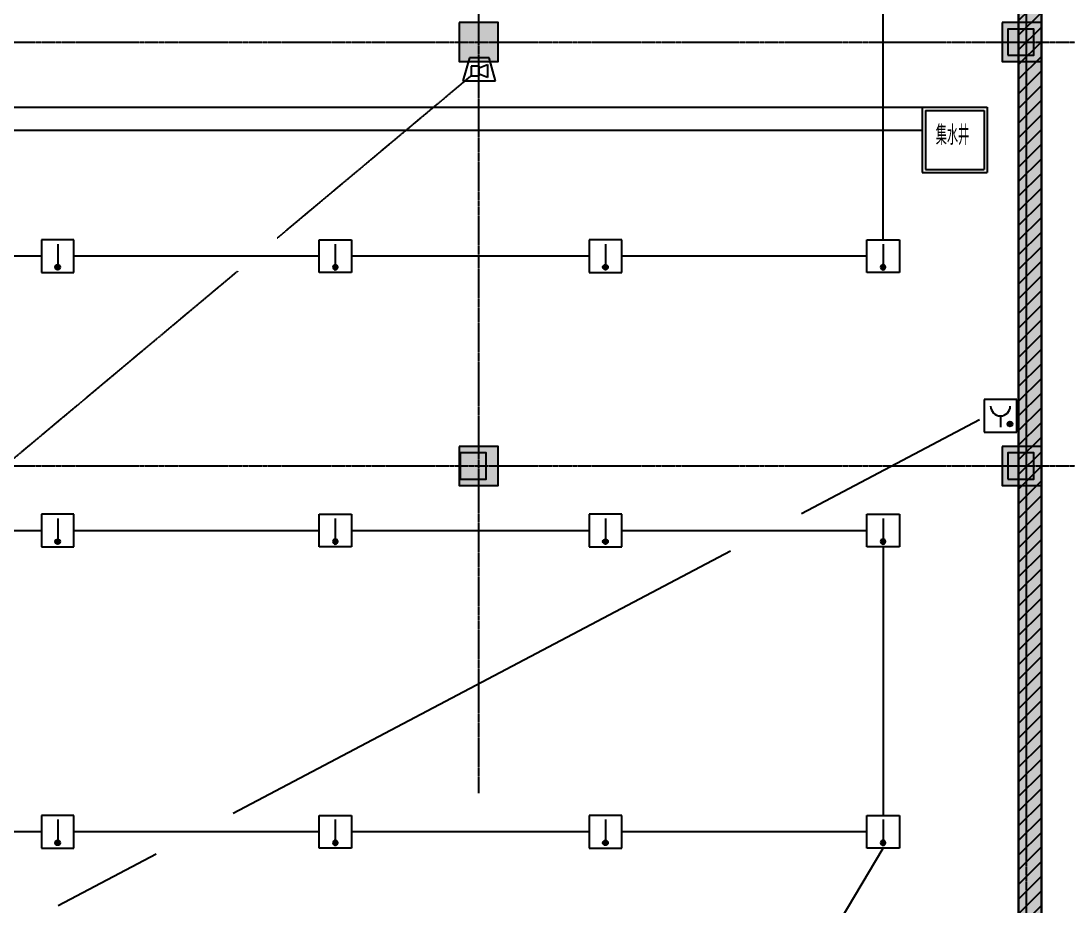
# Model space of a CAD drawing. Extents: x -170759 to 304867, y -311201 to 112352.
# Drawn here: x 97142 to 113200, y -242755 to -229184 of the extents above; entities that cross this region are included whole.
import ezdxf

# ---------------------------------------------------------------- set-up
doc = ezdxf.new("R2010")
doc.units = 0
for name, pattern in [('DASH', [0.35, 0.25, -0.1]), ('DOTE', [2.42, 2, -0.2, 0.02, -0.2]), ('PHANTOM2', [1.25, 0.625, -0.125, 0.125, -0.125, 0.125, -0.125])]:
    doc.linetypes.add(name, pattern=pattern)
doc.layers.get('0').update_dxf_attribs({"linetype": 'CONTINUOUS'})
for name, color, linetype in [('DOTE', 251, 'CONTINUOUS'), ('EQUIP', 3, 'CONTINUOUS'), ('STAIR', 2, 'CONTINUOUS'), ('TEX', 7, 'CONTINUOUS'), ('WALL', 7, 'CONTINUOUS'), ('WIRE', 1, 'CONTINUOUS'), ('导线', 1, 'CONTINUOUS'), ('柱子', 170, 'CONTINUOUS'), ('消防', 1, 'CONTINUOUS')]:
    doc.layers.add(name, color=color, linetype=linetype)
doc.styles.add('HZXXX', font='romans', dxfattribs={"width": 0.7, "bigfont": 'hzs'})

# ---------------------------------------------------------------- blocks, each defined once
blk = doc.blocks.new('_LINKPT1')
blk.add_line((0, 0), (0, 0))
blk = doc.blocks.new('M_I13KNT')
for p, q in [((0.5, 0.5), (-0.5, 0.5)), ((-0.5, 0.5), (-0.5, -0.5)), ((0, 0.375), (0, -0.412)), ((0.5, -0.5), (0.5, 0.5)), ((-0.5, -0.5), (0.5, -0.5))]:
    blk.add_line(p, q)
blk.add_circle((0, -0.338), 0.075)
for points in [[(-0.065, -0.3), (0.065, -0.3), (-0.075, -0.338), (0.075, -0.338)], [(-0.037, -0.273), (0.038, -0.273), (-0.065, -0.3), (0.065, -0.3)], [(0, -0.263), (0, -0.263), (-0.037, -0.273), (0.038, -0.273)], [(-0.065, -0.375), (0.065, -0.375), (-0.075, -0.338), (0.075, -0.338)], [(-0.037, -0.402), (0.038, -0.402), (-0.065, -0.375), (0.065, -0.375)], [(0, -0.412), (0, -0.412), (-0.037, -0.402), (0.038, -0.402)]]:
    blk.add_solid(points)
for p in [(0, 0.5), (-0.5, 0), (0.5, 0), (0, -0.5)]:
    blk.add_blockref('_LINKPT1', p)
at = {"width": 0.8, "flags": 9}
blk.add_attdef('A', (0, 0), '', height=0.000015, dxfattribs=at)
blk = doc.blocks.new('M_I17LNN')
for p, q in [((0.5, 0.5), (-0.5, 0.5)), ((-0.5, 0.5), (-0.5, -0.5)), ((0.5, -0.5), (0.5, 0.5)), ((0, 0), (0, -0.35)), ((-0.5, -0.5), (0.5, -0.5))]:
    blk.add_line(p, q)
blk.add_arc((0, 0.3), 0.3, 180, 0)
for p in [(0, 0.5), (-0.5, 0), (0.5, 0), (0, -0.5)]:
    blk.add_blockref('_LINKPT1', p)
at = {"width": 0.8, "flags": 9}
blk.add_attdef('A', (0, 0), '', height=0.00002, dxfattribs=at)
blk = doc.blocks.new('A$C040471D3')
at = {"layer": 'EQUIP'}
blk.add_circle((396, 125), 37.5, dxfattribs=at)
for points in [[(396, 162), (396, 162), (377, 157), (414, 157)], [(363, 144), (428, 144), (358, 125), (433, 125)], [(363, 106), (428, 106), (358, 125), (433, 125)], [(377, 157), (414, 157), (363, 144), (428, 144)], [(377, 92), (414, 92), (363, 106), (428, 106)], [(396, 87), (396, 87), (377, 92), (414, 92)]]:
    blk.add_solid(points, dxfattribs=at)
at = {"layer": 'EQUIP', "xscale": 500, "yscale": 500, "zscale": 500}
blk.add_blockref('M_I17LNN', (250, 250), dxfattribs=at)
blk = doc.blocks.new('A$C0C615F67')
blk.add_blockref('A$C040471D3', (0, 0))
blk = doc.blocks.new('M_I21DXI')
for p, q in [((-0.3, 0.7), (-0.5, 0)), ((0.3, 0.7), (-0.3, 0.7)), ((0.5, 0), (0.3, 0.7)), ((-0.25, 0.45), (-0.25, 0.15)), ((0, 0.45), (-0.25, 0.45)), ((0, 0.4), (0.25, 0.5)), ((0, 0.15), (0, 0.45)), ((0.25, 0.5), (0.25, 0.1)), ((-0.5, 0), (0.5, 0)), ((-0.25, 0.15), (0, 0.15)), ((0.25, 0.1), (0, 0.2))]:
    blk.add_line(p, q)
for p in [(0, 0.7), (-0.4, 0.35), (0.4, 0.35), (0, 0)]:
    blk.add_blockref('_LINKPT1', p)
at = {"width": 0.8, "flags": 9}
blk.add_attdef('A', (0, 0), '', height=0.00002, dxfattribs=at)

msp = doc.modelspace()

# ---------------------------------------------------------------- hatches: boundary and pattern name
at = {"layer": 'WALL'}
h = msp.add_hatch(dxfattribs=at)
h.set_pattern_fill('AR-CONC', color=256, scale=3, style=0)
h.set_pattern_definition([(50, (50704.1, -264957.1), (546.554, -47.8173), [57.15, -628.65]), (355, (50704.1, -264957.1), (-105.7285, 573.17), [45.72, -502.92]), (100.451, (50749.67, -264961.1), (440.8275, 525.35), [48.57, -534.27]), (46.1842, (50704.1, -264804.7), (813.237, -126.127), [85.725, -942.975]), (96.6356, (50771.9, -264815.2), (712.213, 742.277), [72.855, -801.405]), (351.184, (50704.1, -264804.7), (712.214, 742.275), [68.58, -754.38]), (21, (50780.3, -264842.8), (454.8446, -306.7966), [57.15, -628.65]), (326, (50780.3, -264842.8), (185.406, 552.564), [45.72, -502.92]), (71.4514, (50818.2, -264868.36), (640.2495, 245.7686), [48.57, -534.27]), (37.5, (50704.12, -264957.1), (9.2658, 253.6651), [0, -496.824, 0, -510.54, 0, -504.825]), (7.5, (50704.12, -264957.1), (200.459, 300.5417), [0, -291.084, 0, -485.394, 0, -192.405]), (327.5, (50534.2, -264957.1), (406.7718, -17.18623), [0, -190.5, 0, -594.36, 0, -788.67]), (317.5, (50458, -264957.1), (444.3875, 76.2795), [0, -247.65, 0, -394.716, 0, -560.07])])
h.paths.add_polyline_path([(110991.64473, -245327.46476), (112791.64473, -245327.46476), (112791.64473, -222077.46476), (51913.70716, -222077.46476), (51913.70716, -222427.46476), (112441.64473, -222427.46476), (112441.64473, -243587.46476), (110991.64473, -243587.46476), (110991.64473, -243887.46476), (112441.64473, -243887.46476), (112441.64473, -245087.46476), (110991.64473, -245087.46476)])
h = msp.add_hatch(dxfattribs=at)
h.set_pattern_fill('ANSI31', color=256, scale=50, style=0)
h.set_pattern_definition([(45, (50704.12, -266220.2), (-112.2532, 112.2532), [])])
h.paths.add_polyline_path([(110991.64473, -245327.46476), (112791.64473, -245327.46476), (112791.64473, -222077.46476), (51913.70716, -222077.46476), (51913.70716, -222427.46476), (112441.64473, -222427.46476), (112441.64473, -243587.46476), (110991.64473, -243587.46476), (110991.64473, -243887.46476), (112441.64473, -243887.46476), (112441.64473, -245087.46476), (110991.64473, -245087.46476)])
at = {"layer": '柱子'}
for points in [[(103861.64473, -229207.46476), (103861.64473, -229807.46476), (104461.64473, -229807.46476), (104461.64473, -229207.46476)], [(112191.64473, -229207.46476), (112191.64473, -229807.46476), (112791.64473, -229807.46476), (112791.64473, -229207.46476)], [(103861.64473, -235707.46476), (103861.64473, -236307.46476), (104461.64473, -236307.46476), (104461.64473, -235707.46476)], [(112191.64473, -235707.46476), (112191.64473, -236307.46476), (112791.64473, -236307.46476), (112791.64473, -235707.46476)]]:
    msp.add_hatch(color=170, dxfattribs=at).paths.add_polyline_path(points)

# ---------------------------------------------------------------- linework, layer by layer
at = {"layer": 'DOTE', "color": 251, "linetype": 'DOTE', "ltscale": 0.5}
for p, q in [((104161.64473, -241024.82714, 0), (104161.64473, -218775.83923, 0)), ((112561.64473, -241814.31991, 0), (112561.64473, -218775.83923, 0)), ((112561.64473, -243707.46476, 0), (112561.64473, -222187.46476, 0)), ((30937.46591, -229507.46476, 0), (116504.73377, -229507.46476, 0)), ((30937.46591, -236007.46476, 0), (116504.73377, -236007.46476, 0))]:
    msp.add_line(p, q, dxfattribs=at)
at = {"layer": 'STAIR'}
for p, q in [((80161.64473, -230507.46476, 0), (110961.64473, -230507.46476, 0)), ((110961.64473, -230507.46476, 0), (110961.64473, -231509.80764, 0)), ((110961.64473, -230507.46476, 0), (110961.64473, -231509.80764, 0)), ((110961.64473, -230507.46476, 0), (111961.64473, -230507.46476, 0)), ((110961.64473, -230507.46476, 0), (110961.64473, -230857.46476, 0)), ((111961.64473, -230507.46476, 0), (111961.64473, -231509.80764, 0)), ((73161.64473, -230857.46476, 0), (110961.64473, -230857.46476, 0)), ((110961.64473, -231509.80764, 0), (111961.64473, -231509.80764, 0))]:
    msp.add_line(p, q, dxfattribs=at)
at = {"layer": 'STAIR', "linetype": 'DASH'}
for p, q in [((111011.64473, -230557.46476, 0), (111011.64473, -231459.80764, 0)), ((111011.64473, -230557.46476, 0), (111911.64473, -230557.46476, 0)), ((111911.64473, -230557.46476, 0), (111911.64473, -231459.80764, 0)), ((111011.64473, -231459.80764, 0), (111911.64473, -231459.80764, 0))]:
    msp.add_line(p, q, dxfattribs=at)
at = {"layer": 'WALL'}
for p, q in [((112441.64473, -243587.46476, 0), (112441.64473, -222171.29658, 0)), ((112791.64473, -222171.29658, 0), (112791.64473, -245327.46476, 0))]:
    msp.add_line(p, q, dxfattribs=at)
at = {"layer": 'WALL', "elevation": 0}
for points in [[(110991.64473, -245327.46476), (112791.64473, -245327.46476), (112791.64473, -222077.46476), (51913.70716, -222077.46476), (51913.70716, -222427.46476), (112441.64473, -222427.46476), (112441.64473, -243587.46476), (110991.64473, -243587.46476), (110991.64473, -243887.46476), (112441.64473, -243887.46476), (112441.64473, -245087.46476), (110991.64473, -245087.46476)], [(112277.15935, -229707.46476), (112677.15935, -229707.46476), (112677.15935, -229307.46476), (112277.15935, -229307.46476)], [(103877.15935, -236207.46476), (104277.15935, -236207.46476), (104277.15935, -235807.46476), (103877.15935, -235807.46476)], [(112277.15935, -236207.46476), (112677.15935, -236207.46476), (112677.15935, -235807.46476), (112277.15935, -235807.46476)]]:
    msp.add_lwpolyline(points, close=True, dxfattribs=at)
at = {"layer": 'WIRE'}
for p, q in [((97455.00877, -232791.3304, 0), (93912.76608, -232791.3304, 0)), ((101712.76608, -232791.3304, 0), (97955.00877, -232791.3304, 0)), ((105855.00877, -232791.3304, 0), (102212.76608, -232791.3304, 0)), ((110112.76608, -232791.3304, 0), (106355.00877, -232791.3304, 0)), ((93912.76608, -236998.08976, 0), (97455.00877, -236998.08976, 0)), ((97955.00877, -236998.08976, 0), (101712.76608, -236998.08976, 0)), ((102212.76608, -236998.08976, 0), (105855.00877, -236998.08976, 0)), ((106355.00877, -236998.08976, 0), (110112.76608, -236998.08976, 0)), ((97455.00877, -241615.82141, 0), (93912.76608, -241615.82141, 0)), ((101712.76608, -241615.82141, 0), (97955.00877, -241615.82141, 0)), ((105855.00877, -241615.82141, 0), (102212.76608, -241615.82141, 0)), ((110112.76608, -241615.82141, 0), (106355.00877, -241615.82141, 0))]:
    msp.add_line(p, q, dxfattribs=at)
at = {"layer": '导线'}
for p, q in [((110362.76608, -232541.3304, 0), (110362.76608, -228640.97316, 0)), ((110362.76608, -237248.08976, 0), (110362.76608, -241365.82141, 0)), ((108139.54825, -245618.45184), (110362.76608, -241865.82141))]:
    msp.add_line(p, q, dxfattribs=at)
at = {"layer": '柱子', "color": 170, "elevation": 0}
for points in [[(103861.64473, -229207.46476), (103861.64473, -229807.46476), (104461.64473, -229807.46476), (104461.64473, -229207.46476), (103861.64473, -229207.46476)], [(112191.64473, -229207.46476), (112191.64473, -229807.46476), (112791.64473, -229807.46476), (112791.64473, -229207.46476), (112191.64473, -229207.46476)], [(103861.64473, -235707.46476), (103861.64473, -236307.46476), (104461.64473, -236307.46476), (104461.64473, -235707.46476), (103861.64473, -235707.46476)], [(112191.64473, -235707.46476), (112191.64473, -236307.46476), (112791.64473, -236307.46476), (112791.64473, -235707.46476), (112191.64473, -235707.46476)]]:
    msp.add_lwpolyline(points, dxfattribs=at)
at = {"layer": '消防', "linetype": 'PHANTOM2'}
for p, q in [((104045.92298, -230025.37414, 0), (101069.68349, -232515.2588, 0)), ((100466.79954, -233019.62396, 0), (95979.93641, -236773.27743, 0))]:
    msp.add_line(p, q, dxfattribs=at)
at = {"layer": '消防'}
for p, q in [((109114.14052, -236733.63082), (111841.35536, -235294.98087)), ((100398.64041, -241331.19812), (108022.23799, -237309.62707)), ((97714.8566, -242746.93749), (99216.31703, -241954.89283))]:
    msp.add_line(p, q, dxfattribs=at)

# ---------------------------------------------------------------- block references
at = {"layer": 'EQUIP', "yscale": 500, "zscale": 500}
for name, p, xscale in [('M_I21DXI', (104170.92298, -230100.37414, 0), 500), ('M_I13KNT', (97705.00877, -232791.3304, 0), 500), ('M_I13KNT', (101962.76608, -232791.3304, 0), -500), ('M_I13KNT', (106105.00877, -232791.3304, 0), 500), ('M_I13KNT', (110362.76608, -232791.3304, 0), -500), ('M_I13KNT', (97705.00877, -236998.08976, 0), 500), ('M_I13KNT', (101962.76608, -236998.08976, 0), -500), ('M_I13KNT', (106105.00877, -236998.08976, 0), 500), ('M_I13KNT', (110362.76608, -236998.08976, 0), -500), ('M_I13KNT', (97705.00877, -241615.82141, 0), 500), ('M_I13KNT', (101962.76608, -241615.82141, 0), -500), ('M_I13KNT', (106105.00877, -241615.82141, 0), 500), ('M_I13KNT', (110362.76608, -241615.82141, 0), -500)]:
    msp.add_blockref(name, p, dxfattribs=dict(at, xscale=xscale))
at = {"layer": '导线'}
msp.add_blockref('A$C0C615F67', (111913.10667, -235489.81777), dxfattribs=at)

# ---------------------------------------------------------------- texts
at = {"layer": 'TEX', "color": 3, "style": 'HZXXX', "text_generation_flag": 6, "width": 0.6}
msp.add_text('集水井', height=300, rotation=180, dxfattribs=at).set_placement((111171.33842, -231083.60588))

doc.saveas('drawing.dxf')
